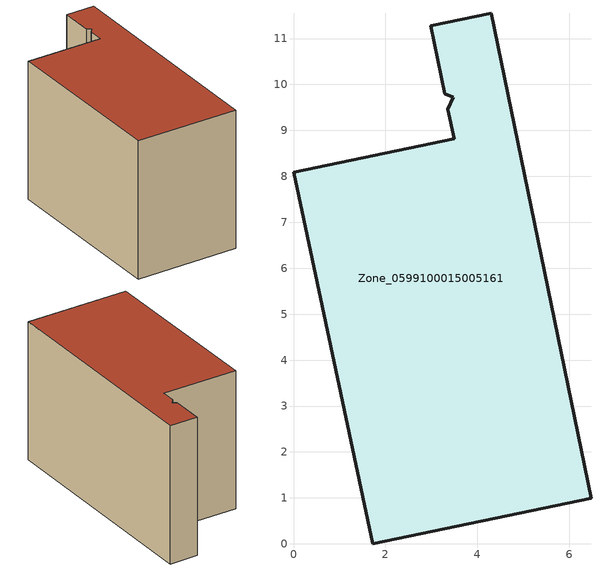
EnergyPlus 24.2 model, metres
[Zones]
Zone_0599100015005161
 floor ground (C_G): 6.48,0.99 1.73,0 0,8.09 3.49,8.82 3.36,9.47 3.48,9.72 3.29,9.8 2.98,11.28 4.3,11.55 z0.77
 wall outside (C_F): 1.73,0 6.48,0.99 4.3,11.55 2.98,11.28 3.29,9.8 3.48,9.72 3.36,9.47 3.49,8.82 0,8.09 1.73,0 z0.77:7.3
 roof outside (C_R): 3.29,9.8 3.48,9.72 3.36,9.47 3.49,8.82 0,8.09 1.73,0 6.48,0.99 4.3,11.55 2.98,11.28 z7.3
[BUILDING]
Pand.0599100015005161: North Axis=0; Terrain=City; Loads Convergence Tolerance Value=0.04; Temperature Convergence Tolerance Value=0.4; Solar Distribution=FullExterior; Maximum Number of Warmup Days=25; Minimum Number of Warmup Days=1
[Site:Location]
Rotterdam.The.Hague.AP_ZH_NLD Design_Conditions: Latitude=51.96; Longitude=4.45; Time Zone=1; Elevation=-4.5
[SITE:GROUNDTEMPERATURE:BUILDINGSURFACE]
18, 18, 18, 18, 18, 18, 18, 18, 18, 18, 18, 18
[MATERIAL] Thermal Absorptance=0.9; Solar Absorptance=0.7; Visible Absorptance=0.7
Name | Roughness | Thickness | Conductivity | Density | Specific Heat
G.TI.1946-1964 | MediumSmooth | 0.15 | 1 | 540 | 1210
F.TI.1946-1964 | Rough | 0.3 | 0.857143 | 1920 | 840
R.TI.1946-1964 | MediumRough | 0.2 | 0.277778 | 1500 | 1000
[CONSTRUCTION]
C_G: G.TI.1946-1964
C_F: F.TI.1946-1964
C_R: R.TI.1946-1964
[ZONE]
Zone_0599100015005161: Type=1; Multiplier=1; Ceiling Height=Autocalculate; Volume=Autocalculate; Floor Area=autocalculate; Part of Total Floor Area=Yes
[ZONEINFILTRATION:DESIGNFLOWRATE]
Infil_Zone_0599100015005161: Zone or ZoneList or Space or SpaceList=Zone_0599100015005161; Schedule=AlwaysOn; Design Flow Rate Calculation Method=Flow/Area; Flow Rate per Floor Area=0.003; Constant Term Coefficient=1; Temperature Term Coefficient=0; Velocity Term Coefficient=0; Velocity Squared Term Coefficient=0
[HVACTEMPLATE:ZONE:IDEALLOADSAIRSYSTEM]
Zone_0599100015005161: Maximum Heating Supply Air Temperature=50; Minimum Cooling Supply Air Temperature=13; Maximum Heating Supply Air Humidity Ratio=0.0156; Minimum Cooling Supply Air Humidity Ratio=0.0077; Heating Limit=NoLimit; Cooling Limit=NoLimit; Dehumidification Control Type=ConstantSensibleHeatRatio; Cooling Sensible Heat Ratio=0.7; Dehumidification Setpoint=60; Humidification Control Type=None; Humidification Setpoint=30; Outdoor Air Method=None; Outdoor Air Flow Rate per Person=0.00944; Outdoor Air Flow Rate per Zone Floor Area=0; Outdoor Air Flow Rate per Zone=0; Demand Controlled Ventilation Type=None; Outdoor Air Economizer Type=NoEconomizer; Heat Recovery Type=None; Sensible Heat Recovery Effectiveness=0.7; Latent Heat Recovery Effectiveness=0.65
[ZONECONTROL:THERMOSTAT]
ThermostatControl_Zone_0599100015005161: Zone or ZoneList=Zone_0599100015005161; Control Type Schedule=DualSetpointControlType; Control 1=Thermostat_Zone_0599100015005161; Temperature Difference Between Cutout And Setpoint=0
[THERMOSTATSETPOINT:DUALSETPOINT]
Thermostat_Zone_0599100015005161: Heating Setpoint Temperature Schedule=HeatingSetpoint_Zone_0599100015005161; Cooling Setpoint Temperature Schedule=CoolingSetpoint_Zone_0599100015005161
[SCHEDULE:COMPACT]
HeatingSetpoint_Zone_0599100015005161: Through: 12/31, For: AllDays, Until: 24:00, 21
CoolingSetpoint_Zone_0599100015005161: Through: 12/31, For: AllDays, Until: 24:00, 24
DualSetpointControlType: Through: 12/31, For: AllDays, Until: 24:00, 4
AlwaysOn: Through: 12/31, For: AllDays, Until: 24:00, 1
